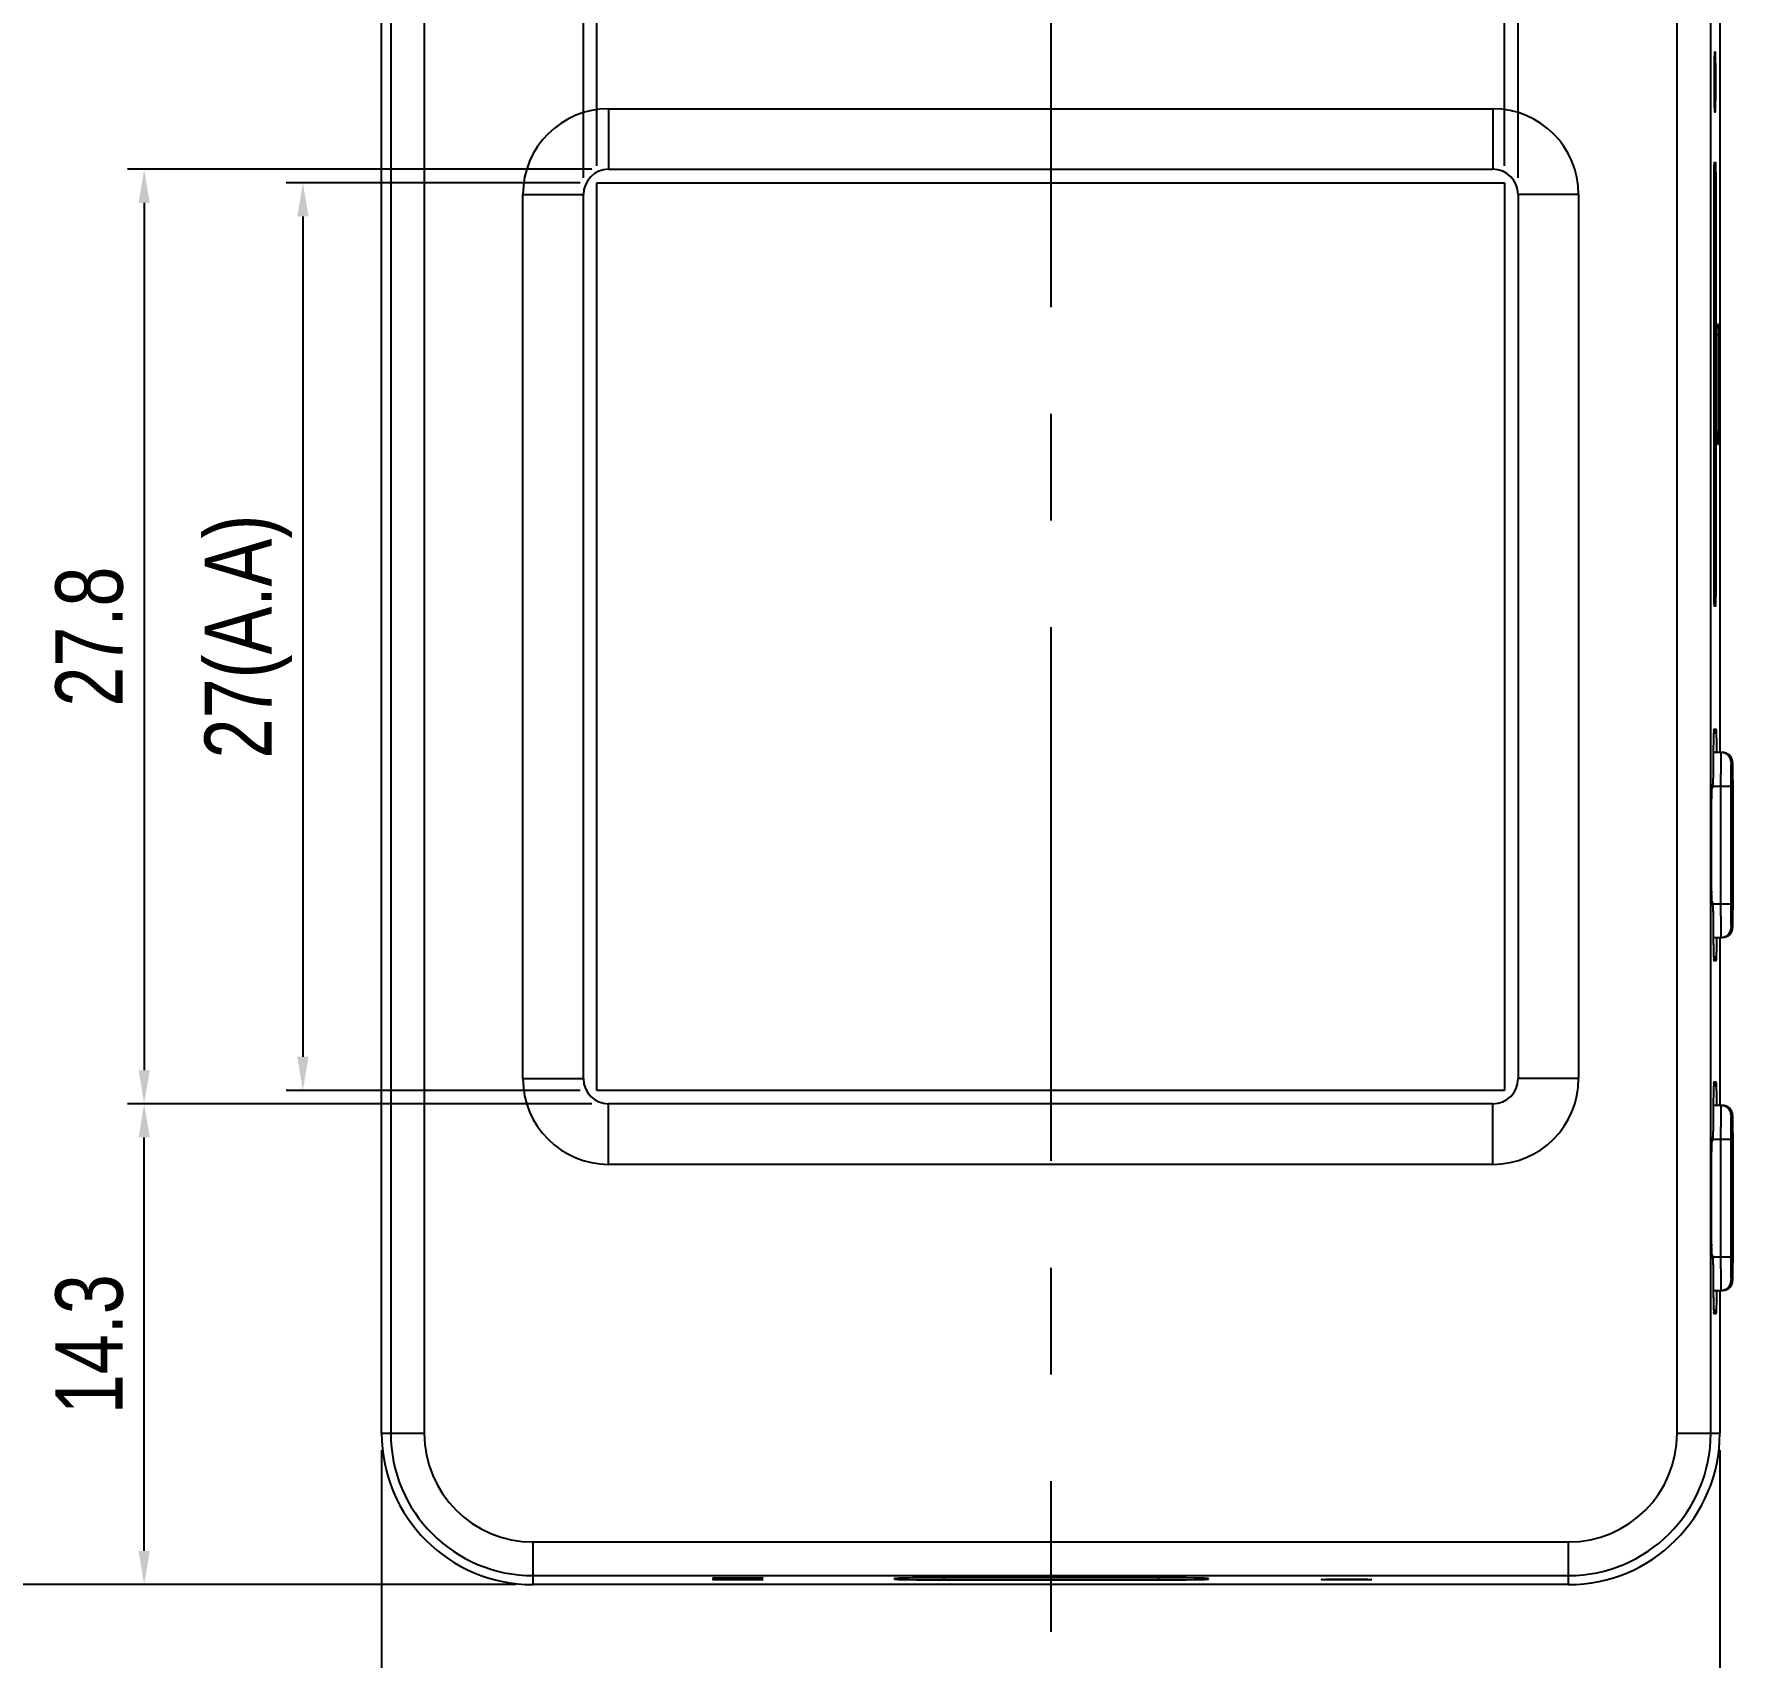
# Model space of a CAD drawing. Header units: millimetres. Extents: x 135 to 308, y 178 to 291.
# Drawn here: x 161 to 211.6, y 204.6 to 252.9 of the extents above; entities that cross this region are included whole.
import ezdxf

# ---------------------------------------------------------------- set-up
doc = ezdxf.new("R2010")
doc.units = ezdxf.units.MM
doc.header["$LTSCALE"] = 0.5
doc.header["$PDMODE"] = 3
doc.header["$PDSIZE"] = 0.3125
doc.linetypes.add('CENTER', pattern=[50.8, 31.75, -6.35, 6.35, -6.35])
doc.layers.get('0').update_dxf_attribs({"linetype": 'CONTINUOUS'})
doc.layers.get('Defpoints').update_dxf_attribs({"linetype": 'CONTINUOUS'})
doc.layers.add('dim', color=6, linetype='CONTINUOUS')
doc.styles.get("Standard").update_dxf_attribs({"font": 'txt', "width": 0.8})
doc.dimstyles.get("Standard").update_dxf_attribs({"dimtxt": 2, "dimasz": 1, "dimexe": 0.5, "dimexo": 0.5, "dimtad": 1, "dimtoh": 1, "dimdec": 1, "dimdsep": 46, "dimtxsty": 'Standard', "dimblk1": '_FILLED', "dimblk2": '_FILLED', "dimcen": 0.09, "dimazin": 2, "dimtp": 0.01, "dimtm": 0.01, "dimtfac": 1, "dimtofl": 0, "dimtmove": 0, "dimatfit": 3, "dimfxl": 1, "dimtolj": 1, "dimarcsym": 0})

# ---------------------------------------------------------------- blocks, each defined once
blk = doc.blocks.new('*D1')
at = {"layer": 'Defpoints', "color": 0, "linetype": 'CENTER'}
for p in [(171.359, 211.269), (211.162, 211.269), (211.162, 200.495)]:
    blk.add_point(p, dxfattribs=at)
at = {"layer": 'dim', "color": 0, "lineweight": -2}
for p, q in [((171.359, 210.769), (171.359, 199.995)), ((211.162, 210.769), (211.162, 199.995)), ((172.359, 200.495), (210.162, 200.495))]:
    blk.add_line(p, q, dxfattribs=at)
at = {"layer": 'dim', "color": 0, "linetype": 'CENTER'}
for points in [[(172.359, 200.662), (172.359, 200.329), (171.359, 200.495)], [(210.162, 200.329), (210.162, 200.662), (211.162, 200.495)]]:
    blk.add_solid(points, dxfattribs=at)
at = {"layer": 'dim', "color": 0, "linetype": 'CENTER', "insert": (191.261, 202.12), "char_height": 2, "attachment_point": 5}
blk.add_mtext('\\A1;39.8', dxfattribs=at)
blk = doc.blocks.new('_FILLED')
at = {"color": 0, "linetype": 'ByBlock'}
blk.add_solid([(0, 0), (-1, 0.167), (-1, -0.167)], dxfattribs=at)
blk = doc.blocks.new('*D2')
at = {"layer": 'Defpoints', "color": 0, "linetype": 'CENTER'}
for p in [(175.861, 259.771), (159.485, 206.767), (175.861, 206.767)]:
    blk.add_point(p, dxfattribs=at)
at = {"layer": 'dim', "color": 0, "lineweight": -2}
for p, q in [((175.361, 259.771), (158.985, 259.771)), ((159.485, 258.771), (159.485, 207.767)), ((175.361, 206.767), (158.985, 206.767))]:
    blk.add_line(p, q, dxfattribs=at)
at = {"layer": 'dim', "color": 0, "linetype": 'CENTER'}
for points in [[(159.652, 258.771), (159.318, 258.771), (159.485, 259.771)], [(159.318, 207.767), (159.652, 207.767), (159.485, 206.767)]]:
    blk.add_solid(points, dxfattribs=at)
at = {"layer": 'dim', "color": 0, "linetype": 'CENTER', "insert": (157.86, 233.643), "char_height": 2, "attachment_point": 5, "rotation": 90}
blk.add_mtext('\\A1;53', dxfattribs=at)
blk = doc.blocks.new('*D5')
at = {"layer": 'Defpoints', "color": 0, "linetype": 'CENTER'}
for p in [(177.761, 263.255), (177.761, 248.469), (204.761, 248.469)]:
    blk.add_point(p, dxfattribs=at)
at = {"layer": 'dim', "color": 0, "lineweight": -2}
for p, q in [((177.761, 248.969), (177.761, 263.755)), ((204.761, 248.969), (204.761, 263.755)), ((203.761, 263.255), (178.761, 263.255))]:
    blk.add_line(p, q, dxfattribs=at)
at = {"layer": 'dim', "color": 0, "linetype": 'CENTER'}
for points in [[(178.761, 263.422), (178.761, 263.089), (177.761, 263.255)], [(203.761, 263.089), (203.761, 263.422), (204.761, 263.255)]]:
    blk.add_solid(points, dxfattribs=at)
at = {"layer": 'dim', "color": 0, "linetype": 'CENTER', "insert": (191.261, 264.88), "char_height": 2, "attachment_point": 5}
blk.add_mtext('\\A1;27(A.A)', dxfattribs=at)
blk = doc.blocks.new('*D6')
at = {"layer": 'Defpoints', "color": 0, "linetype": 'CENTER'}
for p in [(177.761, 248.469), (169.017, 221.469), (177.761, 221.469)]:
    blk.add_point(p, dxfattribs=at)
at = {"layer": 'dim', "color": 0, "lineweight": -2}
for p, q in [((177.261, 248.469), (168.517, 248.469)), ((169.017, 247.469), (169.017, 222.469)), ((177.261, 221.469), (168.517, 221.469))]:
    blk.add_line(p, q, dxfattribs=at)
at = {"layer": 'dim', "color": 0, "linetype": 'CENTER'}
for points in [[(169.183, 247.469), (168.85, 247.469), (169.017, 248.469)], [(168.85, 222.469), (169.183, 222.469), (169.017, 221.469)]]:
    blk.add_solid(points, dxfattribs=at)
at = {"layer": 'dim', "color": 0, "linetype": 'CENTER', "insert": (167.392, 234.969), "char_height": 2, "attachment_point": 5, "rotation": 90}
blk.add_mtext('\\A1;27(A.A)', dxfattribs=at)
blk = doc.blocks.new('*D7')
at = {"layer": 'Defpoints', "color": 0, "linetype": 'CENTER'}
for p in [(178.111, 248.869), (164.295, 221.069), (178.111, 221.069)]:
    blk.add_point(p, dxfattribs=at)
at = {"layer": 'dim', "color": 0, "lineweight": -2}
for p, q in [((177.611, 248.869), (163.795, 248.869)), ((164.295, 247.869), (164.295, 222.069)), ((177.611, 221.069), (163.795, 221.069))]:
    blk.add_line(p, q, dxfattribs=at)
at = {"layer": 'dim', "color": 0, "linetype": 'CENTER'}
for points in [[(164.462, 247.869), (164.129, 247.869), (164.295, 248.869)], [(164.129, 222.069), (164.462, 222.069), (164.295, 221.069)]]:
    blk.add_solid(points, dxfattribs=at)
at = {"layer": 'dim', "color": 0, "linetype": 'CENTER', "insert": (162.67, 234.969), "char_height": 2, "attachment_point": 5, "rotation": 90}
blk.add_mtext('\\A1;27.8', dxfattribs=at)
blk = doc.blocks.new('*D8')
at = {"layer": 'Defpoints', "color": 0, "linetype": 'CENTER'}
for p in [(205.161, 267.309), (177.361, 248.119), (205.161, 248.119)]:
    blk.add_point(p, dxfattribs=at)
at = {"layer": 'dim', "color": 0, "lineweight": -2}
for p, q in [((177.361, 248.619), (177.361, 267.809)), ((205.161, 248.619), (205.161, 267.809)), ((178.361, 267.309), (204.161, 267.309))]:
    blk.add_line(p, q, dxfattribs=at)
at = {"layer": 'dim', "color": 0, "linetype": 'CENTER'}
for points in [[(178.361, 267.475), (178.361, 267.142), (177.361, 267.309)], [(204.161, 267.142), (204.161, 267.475), (205.161, 267.309)]]:
    blk.add_solid(points, dxfattribs=at)
at = {"layer": 'dim', "color": 0, "linetype": 'CENTER', "insert": (191.261, 268.934), "char_height": 2, "attachment_point": 5}
blk.add_mtext('\\A1;27.8', dxfattribs=at)
blk = doc.blocks.new('*D16')
at = {"layer": 'Defpoints', "color": 0, "linetype": 'CENTER'}
for p in [(164.295, 221.069), (178.111, 221.069), (175.861, 206.767)]:
    blk.add_point(p, dxfattribs=at)
at = {"layer": 'dim', "color": 0, "lineweight": -2}
for p, q in [((177.611, 221.069), (163.795, 221.069)), ((164.295, 207.767), (164.295, 220.069)), ((175.361, 206.767), (163.795, 206.767))]:
    blk.add_line(p, q, dxfattribs=at)
at = {"layer": 'dim', "color": 0, "linetype": 'CENTER'}
for points in [[(164.462, 220.069), (164.129, 220.069), (164.295, 221.069)], [(164.129, 207.767), (164.462, 207.767), (164.295, 206.767)]]:
    blk.add_solid(points, dxfattribs=at)
at = {"layer": 'dim', "color": 0, "linetype": 'CENTER', "insert": (162.67, 213.918), "char_height": 2, "attachment_point": 5, "rotation": 90}
blk.add_mtext('\\A1;14.3', dxfattribs=at)

msp = doc.modelspace()

# ---------------------------------------------------------------- linework, layer by layer
at = {"linetype": 'Continuous'}
for p, q in [((171.359, 211.269), (171.359, 255.269)), ((171.628, 255.269), (171.628, 211.269)), ((172.628, 255.269), (172.628, 211.269)), ((209.894, 211.269), (209.894, 255.269)), ((210.893, 211.269), (210.893, 255.269)), ((211.162, 255.269), (211.162, 231.519)), ((178.111, 250.669), (178.111, 248.869)), ((178.111, 250.669), (204.411, 250.669)), ((204.411, 250.669), (204.411, 248.869)), ((178.111, 248.869), (204.411, 248.869)), ((211.028, 249.069), (211.001, 249.041)), ((211.004, 249.069), (211.004, 249.069)), ((211.004, 249.069), (211.028, 249.069)), ((210.992, 236.569), (210.992, 248.369)), ((211.041, 248.369), (210.992, 248.369)), ((211.041, 248.369), (211.041, 236.569)), ((175.561, 221.819), (175.561, 248.119)), ((175.561, 248.119), (177.361, 248.119)), ((177.361, 221.819), (177.361, 248.119)), ((205.161, 248.119), (205.161, 221.819)), ((206.961, 248.119), (205.161, 248.119)), ((206.961, 248.119), (206.961, 221.819)), ((211.124, 244.249), (211.056, 244.249)), ((211.13, 243.949), (211.051, 243.949)), ((211.051, 243.949), (211.051, 241.399)), ((211.13, 240.989), (211.13, 243.949)), ((211.056, 241.099), (211.07, 241.099)), ((211.099, 241.039), (211.073, 241.039)), ((211.073, 241.034), (211.081, 240.738)), ((211.084, 240.689), (211.096, 240.689)), ((211.096, 240.689), (211.099, 241.039)), ((211.103, 241.039), (211.109, 240.689)), ((211.13, 240.989), (211.104, 240.989)), ((211.109, 240.689), (211.124, 240.689)), ((211.041, 236.569), (210.992, 236.569)), ((211.028, 235.869), (211.001, 235.897)), ((211.028, 235.869), (211.004, 235.869)), ((211.004, 235.869), (211.004, 235.869)), ((210.983, 231.942), (210.984, 232.003)), ((210.984, 232.003), (210.986, 232.055)), ((210.999, 232.219), (211.042, 232.219)), ((210.973, 231.382), (210.975, 231.498)), ((210.975, 231.498), (210.976, 231.605)), ((211.242, 231.519), (210.975, 231.519)), ((210.976, 231.605), (210.978, 231.703)), ((210.978, 231.703), (210.979, 231.792)), ((210.979, 231.792), (210.981, 231.872)), ((210.981, 231.872), (210.983, 231.942)), ((210.97, 230.985), (210.971, 231.125)), ((210.97, 230.838), (210.97, 230.985)), ((210.971, 231.125), (210.972, 231.257)), ((210.972, 231.257), (210.973, 231.382)), ((211.542, 231.219), (211.499, 231.219)), ((211.55, 231.088), (211.548, 231.144)), ((211.551, 231.019), (211.55, 231.088)), ((211.552, 230.936), (211.551, 231.019)), ((210.925, 230.569), (210.967, 230.569)), ((210.961, 230.519), (211.487, 230.519)), ((210.969, 230.661), (210.969, 230.684)), ((210.969, 230.661), (210.969, 230.66)), ((211.187, 230.519), (211.187, 227.019)), ((211.487, 230.519), (211.487, 227.019)), ((211.553, 230.839), (211.552, 230.936)), ((211.554, 230.729), (211.553, 230.839)), ((211.555, 230.609), (211.554, 230.729)), ((211.555, 226.922), (211.555, 230.609)), ((210.917, 230.251), (210.918, 230.324)), ((210.917, 230.172), (210.917, 230.251)), ((210.917, 227.419), (210.917, 230.172)), ((210.917, 230.119), (210.917, 230.141)), ((210.918, 230.389), (210.919, 230.444)), ((210.918, 230.324), (210.918, 230.389)), ((210.919, 230.432), (210.919, 230.448)), ((211.517, 230.171), (211.516, 229.823)), ((211.524, 230.171), (211.517, 230.171)), ((211.525, 229.823), (211.524, 230.171)), ((211.503, 229.89), (211.501, 229.77)), ((211.53, 229.7), (211.501, 229.7)), ((211.54, 229.618), (211.501, 229.618)), ((211.501, 229.618), (211.504, 229.328)), ((211.511, 229.7), (211.506, 229.903)), ((211.525, 229.823), (211.516, 229.823)), ((211.535, 229.903), (211.53, 229.7)), ((211.54, 229.77), (211.532, 229.77)), ((211.537, 229.328), (211.54, 229.618)), ((211.54, 229.77), (211.538, 229.89)), ((211.502, 229.031), (211.496, 228.97)), ((211.521, 229.369), (211.504, 229.369)), ((211.537, 229.328), (211.524, 229.328)), ((211.539, 229.031), (211.53, 229.031)), ((211.545, 228.97), (211.53, 228.97)), ((211.545, 228.97), (211.539, 229.031)), ((211.494, 228.854), (211.494, 228.684)), ((211.496, 228.568), (211.502, 228.506)), ((211.545, 228.568), (211.53, 228.568)), ((211.539, 228.506), (211.53, 228.506)), ((211.547, 228.854), (211.531, 228.854)), ((211.547, 228.684), (211.531, 228.684)), ((211.539, 228.506), (211.545, 228.568)), ((211.547, 228.684), (211.547, 228.854)), ((211.504, 228.21), (211.501, 227.92)), ((211.521, 228.169), (211.504, 228.169)), ((211.537, 228.21), (211.524, 228.21)), ((211.54, 227.92), (211.537, 228.21)), ((210.917, 227.341), (210.917, 227.419)), ((210.917, 227.397), (210.917, 227.419)), ((211.54, 227.92), (211.501, 227.92)), ((211.53, 227.838), (211.501, 227.838)), ((211.501, 227.768), (211.503, 227.648)), ((211.506, 227.635), (211.511, 227.838)), ((211.525, 227.715), (211.516, 227.715)), ((211.516, 227.715), (211.517, 227.367)), ((211.524, 227.367), (211.525, 227.715)), ((211.53, 227.838), (211.535, 227.635)), ((211.54, 227.768), (211.532, 227.768)), ((211.538, 227.648), (211.54, 227.768)), ((210.917, 227.275), (210.917, 227.341)), ((210.917, 227.294), (210.917, 227.337)), ((210.918, 227.214), (210.917, 227.275)), ((210.918, 227.16), (210.918, 227.214)), ((210.919, 227.112), (210.918, 227.16)), ((210.92, 227.072), (210.919, 227.112)), ((210.92, 227.04), (210.92, 227.072)), ((210.967, 226.969), (210.925, 226.969)), ((210.961, 227.019), (211.487, 227.019)), ((210.969, 226.878), (210.969, 226.919)), ((211.524, 227.367), (211.517, 227.367)), ((211.554, 226.798), (211.555, 226.922)), ((210.97, 226.745), (210.969, 226.878)), ((210.969, 226.877), (210.969, 226.878)), ((210.969, 226.852), (210.969, 226.877)), ((210.97, 226.571), (210.97, 226.745)), ((210.971, 226.408), (210.97, 226.571)), ((210.972, 226.255), (210.971, 226.408)), ((211.551, 226.503), (211.552, 226.587)), ((211.552, 226.587), (211.553, 226.686)), ((211.553, 226.686), (211.554, 226.798)), ((210.974, 226.115), (210.972, 226.255)), ((210.975, 225.987), (210.974, 226.115)), ((210.975, 226.019), (211.242, 226.019)), ((210.977, 225.873), (210.975, 225.987)), ((211.162, 226.019), (211.162, 221.019)), ((211.499, 226.319), (211.542, 226.319)), ((210.979, 225.771), (210.977, 225.873)), ((210.98, 225.683), (210.979, 225.771)), ((210.982, 225.607), (210.98, 225.683)), ((210.984, 225.543), (210.982, 225.607)), ((210.986, 225.489), (210.984, 225.543)), ((210.988, 225.445), (210.986, 225.489)), ((211.042, 225.319), (210.999, 225.319)), ((175.561, 221.819), (177.361, 221.819)), ((206.961, 221.819), (205.161, 221.819)), ((210.979, 221.292), (210.981, 221.372)), ((210.981, 221.372), (210.983, 221.442)), ((210.983, 221.442), (210.984, 221.503)), ((210.984, 221.503), (210.986, 221.555)), ((210.999, 221.719), (211.042, 221.719)), ((178.111, 219.269), (178.111, 221.069)), ((204.411, 221.069), (178.111, 221.069)), ((204.411, 219.269), (204.411, 221.069)), ((210.972, 220.757), (210.973, 220.882)), ((210.973, 220.882), (210.975, 220.998)), ((210.975, 220.998), (210.976, 221.105)), ((211.242, 221.019), (210.975, 221.019)), ((210.976, 221.105), (210.978, 221.203)), ((210.978, 221.203), (210.979, 221.292)), ((210.97, 220.485), (210.971, 220.625)), ((210.97, 220.338), (210.97, 220.485)), ((210.971, 220.625), (210.972, 220.757)), ((211.542, 220.719), (211.499, 220.719)), ((211.55, 220.588), (211.548, 220.644)), ((211.551, 220.519), (211.55, 220.588)), ((211.552, 220.436), (211.551, 220.519)), ((211.553, 220.339), (211.552, 220.436)), ((210.918, 219.889), (210.919, 219.944)), ((210.918, 219.824), (210.918, 219.889)), ((210.919, 219.932), (210.919, 219.948)), ((210.925, 220.069), (210.967, 220.069)), ((210.961, 220.019), (211.487, 220.019)), ((210.969, 220.161), (210.969, 220.184)), ((210.969, 220.161), (210.969, 220.16)), ((211.187, 220.019), (211.187, 216.519)), ((211.487, 220.019), (211.487, 216.519)), ((211.554, 220.229), (211.553, 220.339)), ((211.555, 220.109), (211.554, 220.229)), ((211.555, 216.487), (211.555, 220.109)), ((210.917, 219.751), (210.918, 219.824)), ((210.917, 219.672), (210.917, 219.751)), ((210.917, 216.919), (210.917, 219.672)), ((210.917, 219.619), (210.917, 219.641)), ((204.411, 219.269), (178.111, 219.269)), ((211.502, 219.169), (211.521, 219.169)), ((211.502, 218.919), (211.51, 218.919)), ((211.516, 218.519), (211.496, 218.519)), ((211.496, 218.019), (211.516, 218.019)), ((211.51, 217.619), (211.502, 217.619)), ((211.502, 217.369), (211.521, 217.369)), ((210.917, 216.841), (210.917, 216.919)), ((210.917, 216.897), (210.917, 216.919)), ((210.917, 216.775), (210.917, 216.841)), ((210.917, 216.794), (210.917, 216.837)), ((210.918, 216.714), (210.917, 216.775)), ((210.918, 216.66), (210.918, 216.714)), ((210.919, 216.612), (210.918, 216.66)), ((210.92, 216.572), (210.919, 216.612)), ((210.92, 216.54), (210.92, 216.572)), ((210.967, 216.469), (210.925, 216.469)), ((210.961, 216.519), (211.487, 216.519)), ((210.969, 216.378), (210.969, 216.419)), ((210.97, 216.245), (210.969, 216.378)), ((210.969, 216.377), (210.969, 216.378)), ((210.969, 216.352), (210.969, 216.377)), ((211.554, 216.359), (211.555, 216.487)), ((211.554, 216.241), (211.554, 216.359)), ((210.97, 216.071), (210.97, 216.245)), ((210.971, 215.908), (210.97, 216.071)), ((210.972, 215.755), (210.971, 215.908)), ((211.499, 215.819), (211.542, 215.819)), ((211.55, 215.967), (211.551, 216.043)), ((211.551, 216.043), (211.553, 216.135)), ((211.553, 216.135), (211.554, 216.241)), ((210.974, 215.615), (210.972, 215.755)), ((210.975, 215.487), (210.974, 215.615)), ((210.975, 215.519), (211.242, 215.519)), ((210.977, 215.373), (210.975, 215.487)), ((210.979, 215.271), (210.977, 215.373)), ((211.162, 215.519), (211.162, 211.269)), ((210.98, 215.183), (210.979, 215.271)), ((210.982, 215.107), (210.98, 215.183)), ((210.984, 215.043), (210.982, 215.107)), ((210.986, 214.989), (210.984, 215.043)), ((210.988, 214.945), (210.986, 214.989)), ((211.042, 214.819), (210.999, 214.819)), ((171.359, 211.269), (172.628, 211.269)), ((209.894, 211.269), (211.162, 211.269)), ((175.861, 208.036), (206.661, 208.036)), ((175.861, 206.767), (175.861, 208.036)), ((206.661, 206.767), (206.661, 208.036)), ((175.861, 207.036), (206.661, 207.036)), ((206.661, 206.767), (175.861, 206.767)), ((186.611, 206.933), (186.611, 206.944)), ((194.471, 206.969), (188.091, 206.969)), ((188.091, 206.907), (188.091, 206.969)), ((188.091, 206.907), (194.471, 206.907)), ((194.471, 206.907), (194.471, 206.969)), ((195.951, 206.933), (195.951, 206.944))]:
    msp.add_line(p, q, dxfattribs=at)
at = {"color": 4, "linetype": 'Continuous'}
for p, q in [((177.761, 221.469), (177.761, 248.469)), ((177.761, 248.469), (204.761, 248.469)), ((204.761, 248.469), (204.761, 221.469)), ((204.761, 221.469), (177.761, 221.469))]:
    msp.add_line(p, q, dxfattribs=at)
at = {"linetype": 'Continuous'}
for points in [[(210.986, 232.055), (210.988, 232.098), (210.989, 232.116), (210.99, 232.132), (210.991, 232.146), (210.991, 232.157), (210.992, 232.167), (210.993, 232.173), (210.993, 232.177), (210.993, 232.178)], [(211.548, 231.144), (211.547, 231.167), (211.546, 231.187), (211.546, 231.205), (211.545, 231.22), (211.543, 231.236), (211.541, 231.254), (211.538, 231.276), (211.531, 231.304), (211.519, 231.336), (211.502, 231.37), (211.478, 231.404), (211.449, 231.436), (211.414, 231.465), (211.375, 231.488), (211.331, 231.505), (211.286, 231.516), (211.242, 231.519)], [(210.919, 230.444), (210.92, 230.488), (210.921, 230.505), (210.921, 230.52), (210.922, 230.531), (210.922, 230.539), (210.922, 230.541)], [(210.919, 230.439), (210.93, 230.452), (210.942, 230.47), (210.951, 230.489)], [(210.951, 230.489), (210.958, 230.507), (210.963, 230.526), (210.966, 230.542), (210.967, 230.555), (210.968, 230.565), (210.968, 230.575), (210.969, 230.586), (210.969, 230.6), (210.969, 230.618), (210.969, 230.637), (210.97, 230.838)], [(210.952, 227.047), (210.943, 227.064), (210.933, 227.081), (210.921, 227.097), (210.919, 227.099)], [(210.922, 226.996), (210.922, 226.995), (210.922, 226.996), (210.922, 227), (210.922, 227.007), (210.921, 227.016), (210.921, 227.027), (210.92, 227.04)], [(210.969, 226.919), (210.969, 226.936), (210.969, 226.951), (210.968, 226.963), (210.968, 226.973), (210.967, 226.983), (210.966, 226.996), (210.963, 227.012), (210.958, 227.029), (210.952, 227.047)], [(211.242, 226.019), (211.289, 226.023), (211.336, 226.034), (211.381, 226.053), (211.421, 226.078), (211.456, 226.108), (211.485, 226.142), (211.507, 226.177), (211.523, 226.212), (211.533, 226.244), (211.539, 226.271), (211.542, 226.291), (211.544, 226.308), (211.545, 226.324), (211.546, 226.341), (211.547, 226.36), (211.548, 226.381), (211.548, 226.406), (211.549, 226.435), (211.551, 226.503)], [(210.993, 225.36), (210.993, 225.362), (210.992, 225.367), (210.992, 225.374), (210.991, 225.384), (210.99, 225.396), (210.989, 225.41), (210.989, 225.426), (210.988, 225.445)], [(210.986, 221.555), (210.988, 221.598), (210.989, 221.616), (210.99, 221.632), (210.991, 221.646), (210.991, 221.657), (210.992, 221.667), (210.993, 221.673), (210.993, 221.677), (210.993, 221.678)], [(211.548, 220.644), (211.547, 220.667), (211.546, 220.687), (211.546, 220.705), (211.545, 220.72), (211.543, 220.736), (211.541, 220.754), (211.538, 220.776), (211.531, 220.804), (211.519, 220.836), (211.502, 220.87), (211.478, 220.904), (211.449, 220.936), (211.414, 220.965), (211.375, 220.988), (211.331, 221.005), (211.286, 221.016), (211.242, 221.019)], [(210.919, 219.944), (210.92, 219.988), (210.921, 220.005), (210.921, 220.02), (210.922, 220.031), (210.922, 220.039), (210.922, 220.041)], [(210.919, 219.939), (210.93, 219.952), (210.942, 219.97), (210.951, 219.989)], [(210.951, 219.989), (210.958, 220.007), (210.963, 220.026), (210.966, 220.042), (210.967, 220.055), (210.968, 220.065), (210.968, 220.075), (210.969, 220.086), (210.969, 220.1), (210.969, 220.118), (210.969, 220.137), (210.97, 220.338)], [(210.952, 216.547), (210.943, 216.564), (210.933, 216.581), (210.921, 216.597), (210.919, 216.599)], [(210.922, 216.496), (210.922, 216.495), (210.922, 216.496), (210.922, 216.5), (210.922, 216.507), (210.921, 216.516), (210.921, 216.527), (210.92, 216.54)], [(210.969, 216.419), (210.969, 216.436), (210.969, 216.451), (210.968, 216.463), (210.968, 216.473), (210.967, 216.483), (210.966, 216.496), (210.963, 216.512), (210.958, 216.529), (210.952, 216.547)], [(211.242, 215.519), (211.289, 215.523), (211.336, 215.534), (211.381, 215.553), (211.421, 215.578), (211.456, 215.608), (211.485, 215.642), (211.507, 215.677), (211.523, 215.712), (211.533, 215.744), (211.539, 215.771), (211.542, 215.791), (211.544, 215.808), (211.545, 215.824), (211.546, 215.841), (211.547, 215.86), (211.548, 215.881), (211.548, 215.906), (211.55, 215.967)], [(210.993, 214.86), (210.993, 214.862), (210.992, 214.867), (210.992, 214.874), (210.991, 214.884), (210.99, 214.896), (210.989, 214.91), (210.989, 214.926), (210.988, 214.945)]]:
    msp.add_lwpolyline(points, dxfattribs=at)
for centre, radius, start, end in [((178.111, 248.119), 2.55, 90, 180), ((204.411, 248.119), 2.55, 0, 90), ((178.111, 248.119), 0.75, 90, 180), ((204.411, 248.119), 0.75, 0, 90), ((215.25, 231.912), 4.266, 177.1171, 177.5066), ((210.797, 232.219), 0.201, 342.0677, 359.935), ((210.841, 232.219), 0.201, 342.0676, 359.935), ((211.199, 231.219), 0.3, 359.9953, 89.9953), ((211.242, 231.218), 0.301, 76.4439, 89.966), ((211.243, 231.22), 0.298, 74.2355, 76.4311), ((211.242, 231.218), 0.301, 61.1284, 74.2102), ((211.243, 231.22), 0.299, 58.6932, 61.1096), ((211.242, 231.218), 0.301, 45.4043, 58.675), ((211.244, 231.22), 0.298, 44.1968, 45.3777), ((211.242, 231.219), 0.3, 359.9995, 44.2003), ((210.766, 230.569), 0.201, 342.068, 359.935), ((229.784, 230.155), 18.867, 179.4379, 179.5813), ((232.769, 230.134), 21.853, 179.5824, 179.7123), ((234.718, 230.124), 23.801, 179.7124, 179.8263), ((236.178, 230.12), 25.262, 179.826, 179.9504), ((223.166, 230.228), 12.249, 179.0452, 179.3123), ((226.85, 230.183), 15.933, 179.3108, 179.4356), ((236.115, 227.418), 25.198, 180.0484, 180.1851), ((232.211, 227.401), 21.294, 180.2857, 180.4286), ((229.184, 227.377), 18.267, 180.4269, 180.5623), ((226.118, 227.347), 15.201, 180.5593, 180.7161), ((222.509, 227.3), 11.592, 180.7094, 180.9283), ((220, 227.259), 9.082, 180.9286, 181.0762), ((210.768, 226.969), 0.2, 35.6937, 40.1016), ((210.767, 226.969), 0.201, 18.034, 35.6408), ((210.766, 226.969), 0.201, 0.065, 17.9323), ((211.199, 226.319), 0.3, 270.0047, 0.0047), ((211.242, 226.319), 0.3, 270.0047, 0.0047), ((214.917, 225.61), 3.933, 182.4958, 182.9117), ((210.797, 225.319), 0.201, 0.065, 17.9325), ((210.841, 225.319), 0.201, 0.065, 17.9323), ((178.111, 221.819), 2.55, 180, 270), ((178.111, 221.819), 0.75, 180, 270), ((204.411, 221.819), 2.55, 270, 360), ((204.411, 221.819), 0.75, 270, 360), ((215.25, 221.412), 4.266, 177.1171, 177.5066), ((210.797, 221.719), 0.201, 342.0677, 359.935), ((210.841, 221.719), 0.201, 342.0676, 359.935), ((211.199, 220.719), 0.3, 359.9953, 89.9953), ((211.242, 220.718), 0.301, 76.4439, 89.966), ((211.243, 220.72), 0.298, 74.2355, 76.4311), ((211.242, 220.718), 0.301, 61.1284, 74.2102), ((211.243, 220.72), 0.299, 58.6932, 61.1096), ((211.242, 220.718), 0.301, 45.4043, 58.675), ((211.244, 220.72), 0.298, 44.1968, 45.3777), ((211.242, 220.719), 0.3, 359.9995, 44.2003), ((229.784, 219.655), 18.867, 179.4379, 179.5813), ((223.166, 219.728), 12.249, 179.0452, 179.3123), ((226.85, 219.683), 15.933, 179.3108, 179.4356), ((210.766, 220.069), 0.201, 342.068, 359.935), ((232.769, 219.634), 21.853, 179.5824, 179.7123), ((234.718, 219.624), 23.801, 179.7124, 179.8263), ((236.178, 219.62), 25.262, 179.826, 179.9504), ((236.115, 216.918), 25.198, 180.0484, 180.1851), ((232.211, 216.901), 21.294, 180.2857, 180.4286), ((229.184, 216.877), 18.267, 180.4269, 180.5623), ((226.118, 216.847), 15.201, 180.5593, 180.7161), ((222.509, 216.8), 11.592, 180.7094, 180.9283), ((220, 216.759), 9.082, 180.9286, 181.0762), ((210.768, 216.469), 0.2, 35.6937, 40.1016), ((210.767, 216.469), 0.201, 18.034, 35.6408), ((210.766, 216.469), 0.201, 0.065, 17.9323), ((211.199, 215.819), 0.3, 270.0047, 0.0047), ((211.242, 215.819), 0.3, 270.0047, 0.0047), ((214.917, 215.11), 3.933, 182.4958, 182.9117), ((210.797, 214.819), 0.201, 0.065, 17.9325), ((210.841, 214.819), 0.201, 0.065, 17.9323), ((175.861, 211.269), 4.502, 180, 270), ((175.861, 211.269), 4.233, 180, 270), ((175.861, 211.269), 3.233, 180, 270), ((206.661, 211.269), 4.502, 270, 360), ((206.661, 211.269), 4.233, 270, 360), ((206.661, 211.269), 3.233, 270, 360)]:
    msp.add_arc(centre, radius, start, end, dxfattribs=at)
for centre, major_axis in [((211.016, 251.469), (0, 0.9)), ((211.521, 228.769), (0, 0.6)), ((181.961, 206.959), (0.75, 0)), ((181.961, 206.917), (0.75, 0)), ((200.061, 206.917), (0.75, 0))]:
    msp.add_ellipse(centre, major_axis=major_axis, ratio=0.017455, dxfattribs=at)
for centre, major_axis, start_param, end_param in [((211.056, 243.949), (0, 0.3), 0, 1.570796), ((211.124, 243.949), (0, 0.3), -1.570796, 0), ((211.056, 241.399), (0, 0.3), -4.712389, -3.141593), ((211.07, 240.699), (0, 0.4), 5.706024, 6.283185), ((211.084, 240.989), (0, 0.3), -3.718754, -3.141593), ((211.124, 240.989), (0, 0.3), -3.141593, -1.570796), ((211.519, 230.151), (0, 0.118), 0, 1.396973), ((211.522, 230.151), (0, 0.118), -1.396973, 0), ((211.503, 229.686), (0, 0.118), 0.785398, 2.182371), ((211.505, 229.806), (0, 0.118), -0.611575, 0.785398), ((211.521, 228.769), (0, 1.086), 0.244197, 0.541202), ((211.521, 228.769), (0, 1.086), -0.541202, -0.244197), ((211.537, 229.806), (0, 0.118), -0.785398, 0.611575), ((211.539, 229.686), (0, 0.118), 4.100814, 5.497787), ((211.497, 228.854), (0, 0.118), 0.173823, 1.570796), ((211.521, 228.769), (0, 1.086), 1.029595, 1.3266), ((211.521, 228.769), (0, 1.086), -1.3266, -1.029595), ((211.545, 228.854), (0, 0.118), -1.570796, -0.173823), ((211.497, 228.684), (0, 0.118), -4.712389, -3.315416), ((211.521, 228.769), (0, 1.086), -4.468192, -4.171187), ((211.521, 228.769), (0, 1.086), -2.111998, -1.814993), ((211.545, 228.684), (0, 0.118), -2.967769, -1.570796), ((211.503, 227.852), (0, 0.118), 0.959221, 2.356194), ((211.505, 227.732), (0, 0.118), 2.356194, 3.753168), ((211.521, 228.769), (0, 1.086), -3.682794, -3.385789), ((211.521, 228.769), (0, 1.086), -2.897396, -2.600391), ((211.537, 227.732), (0, 0.118), 2.530018, 3.926991), ((211.539, 227.852), (0, 0.118), 3.926991, 5.323964), ((211.519, 227.387), (0, 0.118), -4.538566, -3.141593), ((211.522, 227.387), (0, 0.118), -3.141593, -1.744619), ((211.521, 218.269), (0, 1.4), 2.185753, 7.239025), ((211.502, 219.019), (0, 0.1), 0.95584, 3.141593), ((211.521, 218.269), (0, 0.9), -3.905379, 0.763786), ((211.496, 218.269), (0, 0.25), 0, 3.141593), ((211.516, 218.269), (0, 0.25), 3.141593, 6.283185), ((211.502, 217.519), (0, 0.1), 0, 2.185753), ((188.091, 206.944), (1.48, 0), 1.570796, 3.141593), ((188.091, 206.933), (1.48, 0), 3.141593, 4.712389), ((194.471, 206.944), (1.48, 0), 0, 1.570796), ((194.471, 206.933), (1.48, 0), 4.712389, 6.283185)]:
    msp.add_ellipse(centre, major_axis=major_axis, ratio=0.017455, start_param=start_param, end_param=end_param, dxfattribs=at)
for points, knots in [([(210.992, 248.369), (210.992, 248.414), (210.992, 248.503), (210.993, 248.631), (210.994, 248.75), (210.995, 248.84), (210.996, 248.905), (210.997, 248.946), (210.998, 248.981), (210.999, 249.011), (211, 249.034), (211.001, 249.05), (211.002, 249.059), (211.002, 249.064), (211.003, 249.067), (211.003, 249.069), (211.004, 249.069)], [0, 0, 0, 0, 0.193165, 0.379123, 0.550797, 0.701729, 0.76751, 0.826069, 0.876936, 0.919555, 0.953379, 0.978104, 0.986994, 0.993572, 0.997879, 1, 1, 1, 1]), ([(211.028, 249.069), (211.029, 249.069), (211.029, 249.067), (211.03, 249.065), (211.03, 249.061), (211.031, 249.052), (211.032, 249.037), (211.033, 249.013), (211.034, 248.984), (211.035, 248.949), (211.036, 248.908), (211.037, 248.843), (211.039, 248.752), (211.04, 248.632), (211.04, 248.502), (211.041, 248.414), (211.041, 248.369)], [0, 0, 0, 0, 0.001483, 0.005205, 0.011291, 0.01975, 0.043744, 0.076959, 0.119095, 0.169756, 0.228473, 0.294602, 0.446506, 0.620317, 0.808098, 1, 1, 1, 1]), ([(211.004, 235.869), (211.003, 235.869), (211.003, 235.871), (211.002, 235.874), (211.002, 235.879), (211.001, 235.888), (211, 235.904), (210.999, 235.928), (210.998, 235.958), (210.997, 235.993), (210.996, 236.035), (210.995, 236.099), (210.994, 236.19), (210.992, 236.309), (210.992, 236.437), (210.992, 236.525), (210.992, 236.569)], [0, 0, 0, 0, 0.002186, 0.006641, 0.013415, 0.022512, 0.047607, 0.081689, 0.124457, 0.175517, 0.234403, 0.300475, 0.4517, 0.624178, 0.810117, 1, 1, 1, 1]), ([(211.041, 236.569), (211.041, 236.523), (211.04, 236.434), (211.04, 236.304), (211.039, 236.184), (211.037, 236.093), (211.036, 236.029), (211.035, 235.988), (211.034, 235.953), (211.033, 235.924), (211.032, 235.901), (211.031, 235.886), (211.03, 235.877), (211.03, 235.873), (211.029, 235.87), (211.029, 235.869), (211.028, 235.869)], [0, 0, 0, 0, 0.195293, 0.383128, 0.556198, 0.707835, 0.773659, 0.832048, 0.88251, 0.92446, 0.957357, 0.980916, 0.989138, 0.995009, 0.998576, 1, 1, 1, 1]), ([(210.969, 230.684), (210.969, 230.834), (210.971, 231.119), (210.974, 231.514), (210.98, 231.835), (210.984, 232.021), (210.988, 232.097)], [0, 0, 0, 0, 0.318752, 0.605158, 0.837994, 1, 1, 1, 1]), ([(210.989, 232.126), (210.99, 232.14), (210.991, 232.159), (210.993, 232.182), (210.994, 232.195), (210.995, 232.205), (210.996, 232.212), (210.997, 232.216), (210.998, 232.219), (210.999, 232.219)], [0, 0, 0, 0, 0.431481, 0.60216, 0.742412, 0.852016, 0.930972, 0.979577, 1, 1, 1, 1]), ([(211.042, 232.219), (211.043, 232.219), (211.044, 232.218), (211.045, 232.214), (211.046, 232.205), (211.048, 232.191), (211.05, 232.17), (211.051, 232.144), (211.053, 232.112), (211.054, 232.075), (211.057, 232.015), (211.059, 231.927), (211.062, 231.807), (211.064, 231.669), (211.066, 231.571), (211.066, 231.52)], [0, 0, 0, 0, 0.00163, 0.005019, 0.017843, 0.038909, 0.068204, 0.105638, 0.151099, 0.20443, 0.265445, 0.409686, 0.581834, 0.779514, 1, 1, 1, 1]), ([(211.199, 231.519), (211.198, 231.519), (211.198, 231.517), (211.197, 231.514), (211.197, 231.507), (211.196, 231.499), (211.196, 231.488), (211.195, 231.469), (211.194, 231.44), (211.193, 231.398), (211.192, 231.348), (211.191, 231.29), (211.19, 231.224), (211.189, 231.151), (211.188, 231.043), (211.187, 230.897), (211.187, 230.712), (211.187, 230.584), (211.187, 230.519)], [0, 0, 0, 0, 0.001347, 0.005006, 0.01104, 0.019447, 0.030214, 0.043311, 0.076375, 0.118326, 0.168765, 0.227203, 0.293085, 0.365768, 0.444559, 0.617388, 0.804933, 1, 1, 1, 1]), ([(211.499, 231.219), (211.498, 231.219), (211.498, 231.217), (211.497, 231.215), (211.497, 231.211), (211.496, 231.202), (211.495, 231.187), (211.494, 231.164), (211.493, 231.134), (211.492, 231.099), (211.491, 231.058), (211.49, 230.994), (211.488, 230.903), (211.487, 230.783), (211.487, 230.654), (211.487, 230.564), (211.487, 230.519)], [0, 0, 0, 0, 0.001479, 0.005187, 0.011248, 0.019674, 0.043557, 0.076627, 0.118577, 0.169007, 0.227432, 0.293296, 0.444726, 0.617503, 0.804991, 1, 1, 1, 1]), ([(211.555, 230.519), (211.555, 230.564), (211.554, 230.654), (211.554, 230.783), (211.553, 230.903), (211.551, 230.994), (211.55, 231.058), (211.549, 231.099), (211.548, 231.134), (211.547, 231.164), (211.546, 231.187), (211.545, 231.202), (211.544, 231.211), (211.544, 231.215), (211.543, 231.217), (211.543, 231.219), (211.542, 231.219)], [0, 0, 0, 0, 0.194982, 0.38244, 0.555216, 0.706656, 0.772524, 0.830955, 0.88139, 0.92335, 0.956429, 0.980321, 0.988748, 0.994811, 0.998521, 1, 1, 1, 1]), ([(210.919, 230.448), (210.919, 230.455), (210.92, 230.48), (210.921, 230.506), (210.921, 230.524)], [0, 0, 0, 0, 0.290108, 1, 1, 1, 1]), ([(210.921, 230.524), (210.921, 230.53), (210.922, 230.541), (210.923, 230.554), (210.923, 230.562), (210.924, 230.566), (210.924, 230.568), (210.924, 230.569), (210.925, 230.569)], [0, 0, 0, 0, 0.431103, 0.743438, 0.853696, 0.933004, 0.981381, 1, 1, 1, 1]), ([(210.967, 230.569), (210.968, 230.569), (210.968, 230.57), (210.968, 230.571), (210.968, 230.573), (210.968, 230.578), (210.968, 230.585), (210.969, 230.596), (210.969, 230.61), (210.969, 230.632), (210.969, 230.649), (210.969, 230.661)], [0, 0, 0, 0, 0.005039, 0.019221, 0.042606, 0.075034, 0.165791, 0.288407, 0.438683, 0.611394, 1, 1, 1, 1]), ([(210.921, 227.013), (210.921, 227.018), (210.92, 227.044), (210.92, 227.069), (210.919, 227.089)], [0, 0, 0, 0, 0.207819, 1, 1, 1, 1]), ([(210.925, 226.969), (210.924, 226.969), (210.924, 226.97), (210.924, 226.972), (210.923, 226.976), (210.923, 226.983), (210.922, 226.996), (210.921, 227.007), (210.921, 227.013)], [0, 0, 0, 0, 0.018669, 0.067035, 0.14631, 0.256532, 0.568808, 1, 1, 1, 1]), ([(210.969, 226.877), (210.969, 226.889), (210.969, 226.906), (210.969, 226.928), (210.969, 226.942), (210.968, 226.953), (210.968, 226.96), (210.968, 226.965), (210.968, 226.967), (210.968, 226.968), (210.968, 226.969), (210.967, 226.969)], [0, 0, 0, 0, 0.388561, 0.561265, 0.711549, 0.834177, 0.924948, 0.957385, 0.980773, 0.994959, 1, 1, 1, 1]), ([(211.187, 227.019), (211.187, 226.954), (211.187, 226.826), (211.187, 226.641), (211.188, 226.495), (211.189, 226.387), (211.19, 226.314), (211.191, 226.248), (211.192, 226.19), (211.193, 226.14), (211.194, 226.098), (211.195, 226.069), (211.196, 226.05), (211.196, 226.039), (211.197, 226.031), (211.197, 226.024), (211.198, 226.021), (211.198, 226.019), (211.199, 226.019)], [0, 0, 0, 0, 0.19504, 0.382554, 0.555382, 0.634179, 0.706867, 0.772753, 0.831197, 0.881641, 0.923603, 0.956674, 0.969776, 0.980547, 0.988957, 0.994992, 0.998653, 1, 1, 1, 1]), ([(211.487, 227.019), (211.487, 226.973), (211.487, 226.884), (211.487, 226.755), (211.488, 226.635), (211.49, 226.544), (211.491, 226.48), (211.492, 226.439), (211.493, 226.404), (211.494, 226.374), (211.495, 226.351), (211.496, 226.336), (211.497, 226.327), (211.497, 226.323), (211.498, 226.321), (211.498, 226.319), (211.499, 226.319)], [0, 0, 0, 0, 0.194982, 0.38244, 0.555216, 0.706656, 0.772524, 0.830955, 0.88139, 0.92335, 0.956429, 0.980321, 0.988748, 0.994811, 0.998521, 1, 1, 1, 1]), ([(211.542, 226.319), (211.543, 226.319), (211.543, 226.321), (211.544, 226.323), (211.544, 226.327), (211.545, 226.336), (211.546, 226.351), (211.547, 226.374), (211.548, 226.404), (211.549, 226.439), (211.55, 226.48), (211.551, 226.544), (211.553, 226.635), (211.554, 226.754), (211.554, 226.884), (211.555, 226.973), (211.555, 227.019)], [0, 0, 0, 0, 0.001479, 0.005187, 0.011248, 0.019674, 0.043557, 0.076627, 0.118577, 0.169007, 0.227432, 0.293296, 0.444726, 0.617503, 0.804991, 1, 1, 1, 1]), ([(210.988, 225.439), (210.984, 225.515), (210.98, 225.701), (210.974, 226.022), (210.971, 226.417), (210.969, 226.702), (210.969, 226.852)], [0, 0, 0, 0, 0.161639, 0.394374, 0.680923, 1, 1, 1, 1]), ([(211.066, 226.018), (211.066, 225.967), (211.064, 225.869), (211.062, 225.731), (211.059, 225.611), (211.057, 225.523), (211.054, 225.463), (211.053, 225.426), (211.051, 225.394), (211.05, 225.368), (211.048, 225.347), (211.046, 225.333), (211.045, 225.324), (211.044, 225.32), (211.043, 225.319), (211.042, 225.319)], [0, 0, 0, 0, 0.220475, 0.418148, 0.590292, 0.734533, 0.79555, 0.848885, 0.894348, 0.931786, 0.961087, 0.982155, 0.99498, 0.998369, 1, 1, 1, 1]), ([(210.999, 225.319), (210.998, 225.319), (210.997, 225.322), (210.996, 225.325), (210.995, 225.333), (210.994, 225.343), (210.993, 225.356), (210.991, 225.379), (210.99, 225.397), (210.989, 225.411)], [0, 0, 0, 0, 0.020462, 0.069079, 0.148034, 0.257631, 0.397869, 0.568534, 1, 1, 1, 1]), ([(210.969, 220.184), (210.969, 220.334), (210.971, 220.619), (210.974, 221.014), (210.98, 221.335), (210.984, 221.521), (210.988, 221.597)], [0, 0, 0, 0, 0.318752, 0.605158, 0.837994, 1, 1, 1, 1]), ([(210.989, 221.626), (210.99, 221.64), (210.991, 221.659), (210.993, 221.682), (210.994, 221.695), (210.995, 221.705), (210.996, 221.712), (210.997, 221.716), (210.998, 221.719), (210.999, 221.719)], [0, 0, 0, 0, 0.431481, 0.60216, 0.742412, 0.852016, 0.930972, 0.979577, 1, 1, 1, 1]), ([(211.042, 221.719), (211.043, 221.719), (211.044, 221.718), (211.045, 221.714), (211.046, 221.705), (211.048, 221.691), (211.05, 221.67), (211.051, 221.644), (211.053, 221.612), (211.054, 221.575), (211.057, 221.515), (211.059, 221.427), (211.062, 221.307), (211.064, 221.169), (211.066, 221.071), (211.066, 221.02)], [0, 0, 0, 0, 0.00163, 0.005019, 0.017843, 0.038909, 0.068204, 0.105638, 0.151099, 0.20443, 0.265445, 0.409686, 0.581834, 0.779514, 1, 1, 1, 1]), ([(211.199, 221.019), (211.198, 221.019), (211.198, 221.017), (211.197, 221.014), (211.197, 221.007), (211.196, 220.999), (211.196, 220.988), (211.195, 220.969), (211.194, 220.94), (211.193, 220.898), (211.192, 220.848), (211.191, 220.79), (211.19, 220.724), (211.189, 220.651), (211.188, 220.543), (211.187, 220.397), (211.187, 220.212), (211.187, 220.084), (211.187, 220.019)], [0, 0, 0, 0, 0.001347, 0.005006, 0.01104, 0.019447, 0.030214, 0.043311, 0.076375, 0.118326, 0.168765, 0.227203, 0.293085, 0.365768, 0.444559, 0.617388, 0.804933, 1, 1, 1, 1]), ([(211.499, 220.719), (211.498, 220.719), (211.498, 220.717), (211.497, 220.715), (211.497, 220.711), (211.496, 220.702), (211.495, 220.687), (211.494, 220.664), (211.493, 220.634), (211.492, 220.599), (211.491, 220.558), (211.49, 220.494), (211.488, 220.403), (211.487, 220.283), (211.487, 220.154), (211.487, 220.064), (211.487, 220.019)], [0, 0, 0, 0, 0.001479, 0.005187, 0.011248, 0.019674, 0.043557, 0.076627, 0.118577, 0.169007, 0.227432, 0.293296, 0.444726, 0.617503, 0.804991, 1, 1, 1, 1]), ([(211.555, 220.019), (211.555, 220.064), (211.554, 220.154), (211.554, 220.283), (211.553, 220.403), (211.551, 220.494), (211.55, 220.558), (211.549, 220.599), (211.548, 220.634), (211.547, 220.664), (211.546, 220.687), (211.545, 220.702), (211.544, 220.711), (211.544, 220.715), (211.543, 220.717), (211.543, 220.719), (211.542, 220.719)], [0, 0, 0, 0, 0.194982, 0.38244, 0.555216, 0.706656, 0.772524, 0.830955, 0.88139, 0.92335, 0.956429, 0.980321, 0.988748, 0.994811, 0.998521, 1, 1, 1, 1]), ([(210.919, 219.948), (210.919, 219.955), (210.92, 219.98), (210.921, 220.006), (210.921, 220.024)], [0, 0, 0, 0, 0.290108, 1, 1, 1, 1]), ([(210.921, 220.024), (210.921, 220.03), (210.922, 220.041), (210.923, 220.054), (210.923, 220.062), (210.924, 220.066), (210.924, 220.068), (210.924, 220.069), (210.925, 220.069)], [0, 0, 0, 0, 0.431103, 0.743438, 0.853696, 0.933004, 0.981381, 1, 1, 1, 1]), ([(210.967, 220.069), (210.968, 220.069), (210.968, 220.07), (210.968, 220.071), (210.968, 220.073), (210.968, 220.078), (210.968, 220.085), (210.969, 220.096), (210.969, 220.11), (210.969, 220.132), (210.969, 220.149), (210.969, 220.161)], [0, 0, 0, 0, 0.005039, 0.019221, 0.042606, 0.075034, 0.165791, 0.288407, 0.438683, 0.611394, 1, 1, 1, 1]), ([(210.921, 216.513), (210.921, 216.518), (210.92, 216.544), (210.92, 216.569), (210.919, 216.589)], [0, 0, 0, 0, 0.207819, 1, 1, 1, 1]), ([(210.925, 216.469), (210.924, 216.469), (210.924, 216.47), (210.924, 216.472), (210.923, 216.476), (210.923, 216.483), (210.922, 216.496), (210.921, 216.507), (210.921, 216.513)], [0, 0, 0, 0, 0.018669, 0.067035, 0.14631, 0.256532, 0.568808, 1, 1, 1, 1]), ([(210.969, 216.377), (210.969, 216.389), (210.969, 216.406), (210.969, 216.428), (210.969, 216.442), (210.968, 216.453), (210.968, 216.46), (210.968, 216.465), (210.968, 216.467), (210.968, 216.468), (210.968, 216.469), (210.967, 216.469)], [0, 0, 0, 0, 0.388561, 0.561265, 0.711549, 0.834177, 0.924948, 0.957385, 0.980773, 0.994959, 1, 1, 1, 1]), ([(210.988, 214.939), (210.984, 215.015), (210.98, 215.201), (210.974, 215.522), (210.971, 215.917), (210.969, 216.202), (210.969, 216.352)], [0, 0, 0, 0, 0.161639, 0.394374, 0.680923, 1, 1, 1, 1]), ([(211.187, 216.519), (211.187, 216.454), (211.187, 216.326), (211.187, 216.141), (211.188, 215.995), (211.189, 215.887), (211.19, 215.814), (211.191, 215.748), (211.192, 215.69), (211.193, 215.64), (211.194, 215.598), (211.195, 215.569), (211.196, 215.55), (211.196, 215.539), (211.197, 215.531), (211.197, 215.524), (211.198, 215.521), (211.198, 215.519), (211.199, 215.519)], [0, 0, 0, 0, 0.19504, 0.382554, 0.555382, 0.634179, 0.706867, 0.772753, 0.831197, 0.881641, 0.923603, 0.956674, 0.969776, 0.980547, 0.988957, 0.994992, 0.998653, 1, 1, 1, 1]), ([(211.487, 216.519), (211.487, 216.473), (211.487, 216.384), (211.487, 216.255), (211.488, 216.135), (211.49, 216.044), (211.491, 215.98), (211.492, 215.939), (211.493, 215.904), (211.494, 215.874), (211.495, 215.851), (211.496, 215.836), (211.497, 215.827), (211.497, 215.823), (211.498, 215.821), (211.498, 215.819), (211.499, 215.819)], [0, 0, 0, 0, 0.194982, 0.38244, 0.555216, 0.706656, 0.772524, 0.830955, 0.88139, 0.92335, 0.956429, 0.980321, 0.988748, 0.994811, 0.998521, 1, 1, 1, 1]), ([(211.542, 215.819), (211.543, 215.819), (211.543, 215.821), (211.544, 215.823), (211.544, 215.827), (211.545, 215.836), (211.546, 215.851), (211.547, 215.874), (211.548, 215.904), (211.549, 215.939), (211.55, 215.98), (211.551, 216.044), (211.553, 216.135), (211.554, 216.254), (211.554, 216.384), (211.555, 216.473), (211.555, 216.519)], [0, 0, 0, 0, 0.001479, 0.005187, 0.011248, 0.019674, 0.043557, 0.076627, 0.118577, 0.169007, 0.227432, 0.293296, 0.444726, 0.617503, 0.804991, 1, 1, 1, 1]), ([(211.066, 215.518), (211.066, 215.467), (211.064, 215.369), (211.062, 215.231), (211.059, 215.111), (211.057, 215.023), (211.054, 214.963), (211.053, 214.926), (211.051, 214.894), (211.05, 214.868), (211.048, 214.847), (211.046, 214.833), (211.045, 214.824), (211.044, 214.82), (211.043, 214.819), (211.042, 214.819)], [0, 0, 0, 0, 0.220475, 0.418148, 0.590292, 0.734533, 0.79555, 0.848885, 0.894348, 0.931786, 0.961087, 0.982155, 0.99498, 0.998369, 1, 1, 1, 1]), ([(210.999, 214.819), (210.998, 214.819), (210.997, 214.822), (210.996, 214.825), (210.995, 214.833), (210.994, 214.843), (210.993, 214.856), (210.991, 214.879), (210.99, 214.897), (210.989, 214.911)], [0, 0, 0, 0, 0.020462, 0.069079, 0.148034, 0.257631, 0.397869, 0.568534, 1, 1, 1, 1])]:
    msp.add_open_spline(points, degree=3, knots=knots, dxfattribs=at)
for points in [[(211.033, 232.157), (211.024, 232.13), (211.009, 232.104), (210.989, 232.083)], [(210.958, 230.507), (210.95, 230.483), (210.937, 230.46), (210.92, 230.44)], [(211.033, 225.381), (211.024, 225.408), (211.009, 225.434), (210.989, 225.455)], [(211.033, 221.657), (211.024, 221.63), (211.009, 221.604), (210.989, 221.583)], [(210.958, 220.007), (210.95, 219.983), (210.937, 219.96), (210.92, 219.94)], [(211.033, 214.881), (211.024, 214.908), (211.009, 214.934), (210.989, 214.955)]]:
    msp.add_open_spline(points, degree=3, dxfattribs=at)
at = {"layer": 'dim', "color": 1, "linetype": 'CENTER'}
msp.add_line((191.261, 260.644), (191.261, 205.365), dxfattribs=at)

# ---------------------------------------------------------------- dimensions: what is measured, and where the dimension line sits
at = {"layer": 'dim'}
for base, p1, p2, picture, middle in [((205.161, 267.309), (177.361, 248.119), (205.161, 248.119), '*D8', (191.261, 268.934)), ((211.162, 200.495), (171.359, 211.269), (211.162, 211.269), '*D1', (191.261, 202.12))]:
    dim = msp.add_linear_dim(base=base, p1=p1, p2=p2, dimstyle='Standard', dxfattribs=at)
    dim.commit()
    dim.dimension.update_dxf_attribs({"geometry": picture, "text_midpoint": middle})
dim = msp.add_linear_dim(base=(177.761, 263.255), p1=(204.761, 248.469), p2=(177.761, 248.469), text='<>(A.A)', dimstyle='Standard', override={"dimtxsty": 'Standard'}, dxfattribs=at)
dim.commit()
dim.dimension.update_dxf_attribs({"geometry": '*D5', "text_midpoint": (191.261, 264.88)})
dim = msp.add_linear_dim(base=(159.485, 206.767), p1=(175.861, 259.771), p2=(175.861, 206.767), angle=90, dimstyle='Standard', dxfattribs=at)
dim.commit()
dim.dimension.update_dxf_attribs({"geometry": '*D2', "text_midpoint": (159.485, 233.643), "dimtype": 160})
for p1, picture, middle in [((178.111, 248.869), '*D7', (162.67, 234.969)), ((175.861, 206.767), '*D16', (162.67, 213.918))]:
    dim = msp.add_linear_dim(base=(164.295, 221.069), p1=p1, p2=(178.111, 221.069), angle=90, dimstyle='Standard', dxfattribs=at)
    dim.commit()
    dim.dimension.update_dxf_attribs({"geometry": picture, "text_midpoint": middle})
dim = msp.add_linear_dim(base=(169.017, 221.469), p1=(177.761, 248.469), p2=(177.761, 221.469), angle=90, text='<>(A.A)', dimstyle='Standard', override={"dimtxsty": 'Standard'}, dxfattribs=at)
dim.commit()
dim.dimension.update_dxf_attribs({"geometry": '*D6', "text_midpoint": (169.017, 234.969), "dimtype": 160})

doc.saveas('drawing.dxf')
